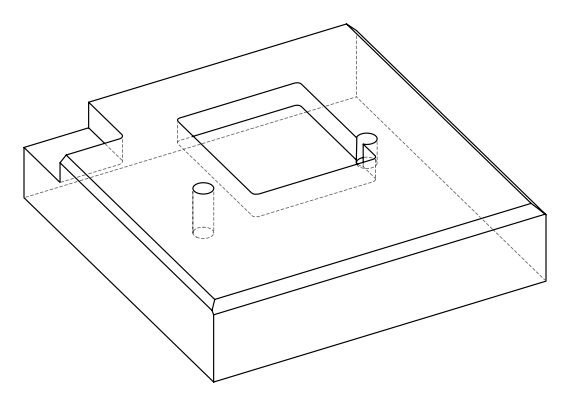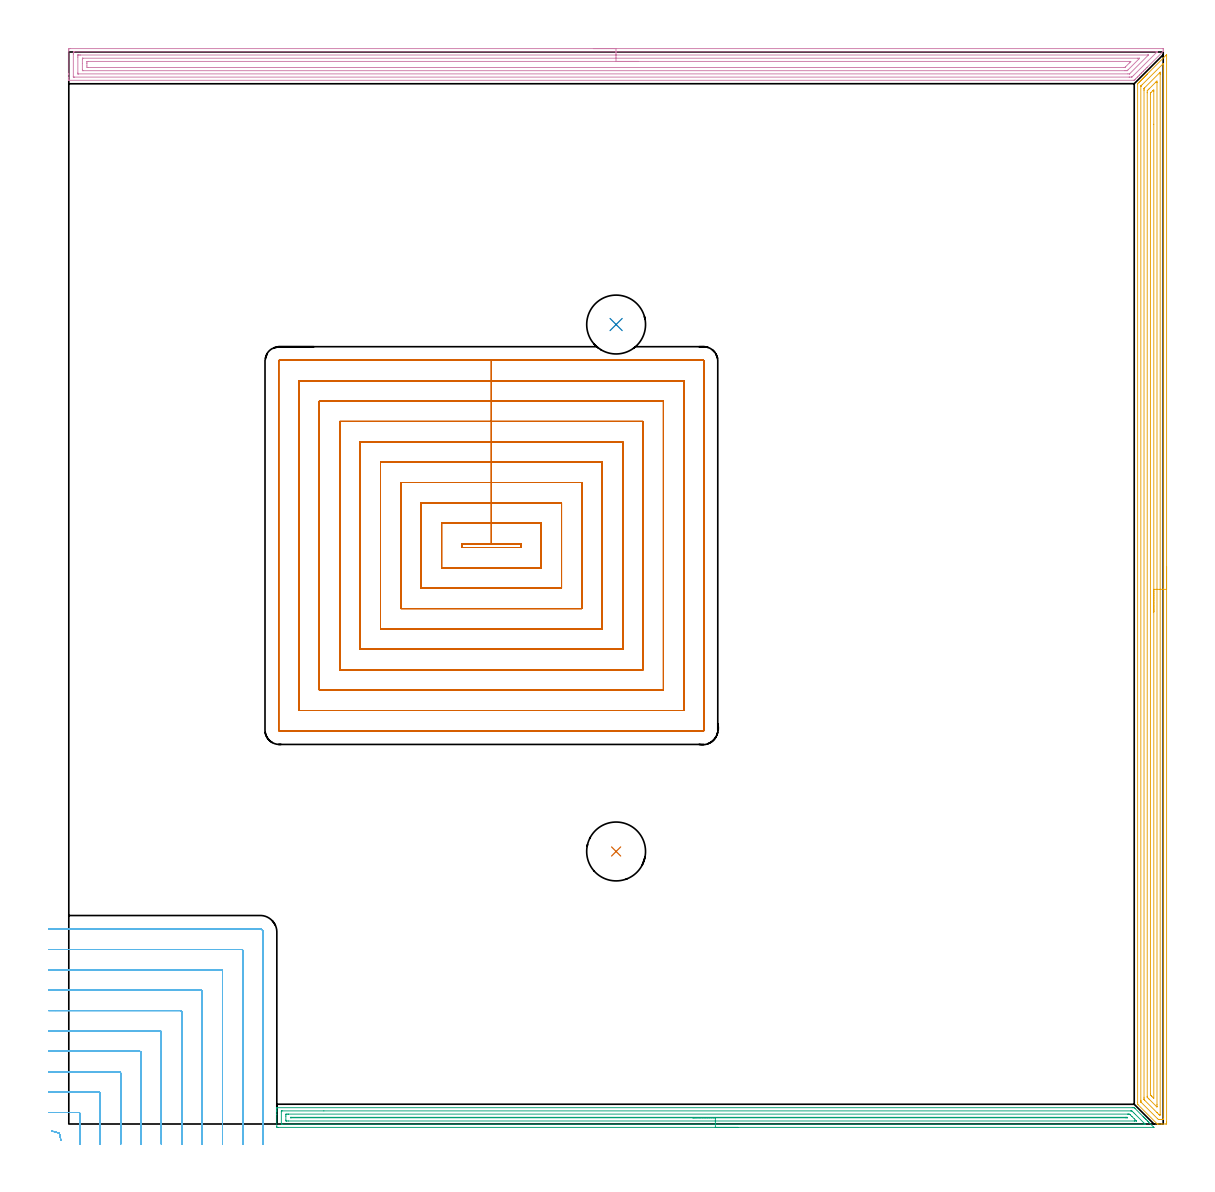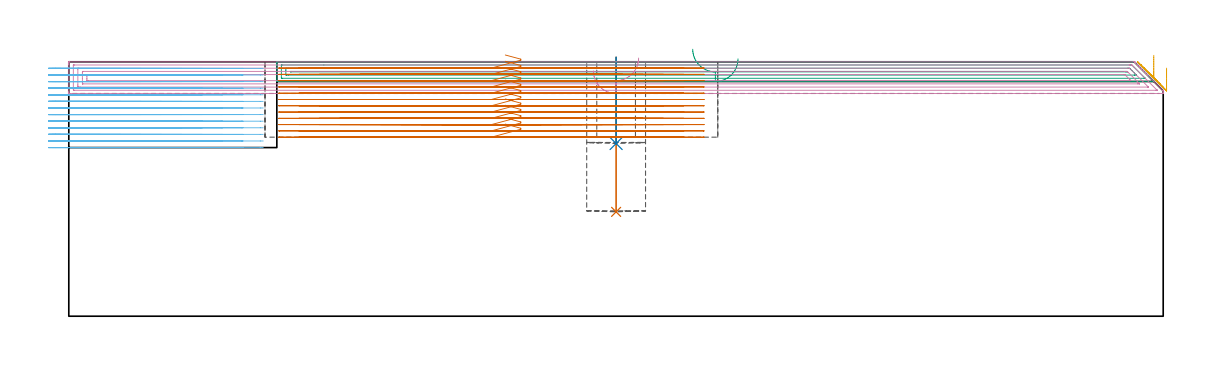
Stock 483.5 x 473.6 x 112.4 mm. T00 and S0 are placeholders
(PLAN: 7 operations, 2 tool changes, 177.3 min)
(1 INDEXABLE_INSERT_DRILL_BLIND_HOLE_FROM_SOLID | STEP1POCKET | NXT0302_023 | 0.27 min | 34998 mm3)
(2 INDEXABLE_INSERT_DRILL_BLIND_HOLE_FROM_SOLID_1 | STEP1POCKET_1 | NXT0302_023 | 0.15 min | 18980 mm3)
(3 AREA_MILL | FG_CHAMFER_SURFACE | UGT0205_001 | 12.42 min | 15006 mm3)
(4 AREA_MILL_1 | FG_CHAMFER_SURFACE_1 | UGT0205_001 | 19.43 min | 47374 mm3)
(5 AREA_MILL_2 | FG_CHAMFER_SURFACE_2 | UGT0205_001 | 18.77 min | 37655 mm3)
(6 MILL_CORNER_NOTCH_RECTANGULAR | CORNER_NOTCH_RECTANGULAR | NXT0201_011 | Follow Part, ap 3, ae 75% | 32.08 min | 320167 mm3)
(7 MILL_RECTANGULAR_POCKET | POCKET_RECTANGULAR_STRAIGHT | NXT0201_011 | Follow Part, ap 3, ae 75% | 94.18 min | 1167905 mm3)
(TOOL NXT0302_023 | Index. Insert Drill 26mm [880-D2600L32-05] | D26 PA176 FL130 Z2)
(TOOL UGT0205_001 | Chamfer Mill 20 x 3 x 45 deg. | D20 FL50 Z2)
(TOOL NXT0201_011 | ENDMILL 12mm [2P460-1200-NA 1630] | D12 FL38 Z6)
(OP 1 INDEXABLE_INSERT_DRILL_BLIND_HOLE_FROM_SOLID)
G17 G21 G94 G90
T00 M6
G54
G17 G0 G90 X241.8 Y120.4 S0 M3
G43 Z122.4 H1
G94 G81 G98 Z46.1 F250. R114.4
G80
M5
M2
(OP 2 INDEXABLE_INSERT_DRILL_BLIND_HOLE_FROM_SOLID_1)
G17 G21 G94 G90
T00 M6
G54
G17 G0 G90 X241.8 Y353.2 S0 M3
G43 Z122.4 H1
G94 G81 G98 Z76.3 F250. R114.4
G80
M5
M2
(OP 3 AREA_MILL)
G17 G21 G94 G90
T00 M6
G54
G17 G0 G90 X295.65 Y-1.5 S1061 M3
G43 Z122.4 H0
Z113.7
G94 G1 X295.612 Z112.828 F250.
X295.498 Z111.964
X295.309 Z111.112
X295.047 Z110.28
X294.713 Z109.474
X294.31 Z108.7
X293.842 Z107.964
X293.31 Z107.272
X292.721 Z106.629
X292.078 Z106.04
X291.386 Z105.508
X290.65 Z105.04
X289.876 Z104.637
X289.07 Z104.303
X288.238 Z104.041
X287.387 Z103.852
X286.522 Z103.738
X285.65 Z103.7
X92.528
X92.125 Y-1.496 Z103.703
X91.91 Y-1.492 Z103.705
X91.9 Y-1.1 Z104.097
Y4.167 Z109.361
Y5.566 Z110.763
Y5.922 Z111.117
Y6.634 Z111.834
Y6.876 Z112.075
X91.903 Y7.04 Z112.233
X91.91 Y7.198 Z112.389
X92.081 Y7.2 Z112.4
X469.831
X470.285 Y7.197 Z112.397
X470.701 Y7.193 Z112.393
X470.725 Y7.172 Z112.372
X471.101 Y6.8 Z111.999
X474.613 Y3.289 Z108.485
X474.748 Y3.153 Z108.351
X474.912 Y2.989 Z108.187
X475.05 Y2.852 Z108.048
X475.195 Y2.706 Z107.904
X475.343 Y2.558 Z107.756
X475.491 Y2.411 Z107.606
X475.643 Y2.259 Z107.457
X475.774 Y2.127 Z107.325
X475.93 Y1.972 Z107.167
X476.431 Y1.469 Z106.669
X476.686 Y1.215 Z106.414
X476.808 Y1.094 Z106.291
X477.141 Y0.759 Z105.959
X479.273 Y-1.372 Z103.826
X479.368 Y-1.471 Z103.727
X479.383 Y-1.494 Z103.704
X479.368 Y-1.499 Z103.699
X285.65 Y-1.5 Z103.7
Y-0.086 Z105.114
X94.316 Y-0.085 Z105.115
X94.176 Y-0.084 Z105.116
X93.955 Y-0.079 Z105.121
X93.909 Y-0.077 Z105.123
X93.905 Y-0.045 Z105.155
X93.903 Y-0.011 Z105.189
X93.9 Y0.186 Z105.386
Y5.453 Z110.653
X93.902 Y5.59 Z110.79
X93.906 Y5.698 Z110.898
X93.91 Y5.769 Z110.969
X93.921 Y5.779 Z110.979
X93.94 Y5.78 Z110.98
X94.316 Y5.785 Z110.985
X112.687 Y5.786 Z110.986
X469.077 Y5.785 Z110.985
X469.453 Y5.781 Z110.981
X469.637 Y5.779 Z110.979
X469.831 Y5.608 Z110.808
X470.404 Y5.044 Z110.244
X470.725 Y4.725 Z109.925
X471.284 Y4.167 Z109.367
X475.195 Y0.255 Z105.455
X475.452 Y-0.006 Z105.194
X475.503 Y-0.062 Z105.138
X475.518 Y-0.079 Z105.121
X475.504 Y-0.081 Z105.119
X475.444 Y-0.083 Z105.117
X475.195 Y-0.085 Z105.115
X475.056 Y-0.086 Z105.114
X285.65
Y1.328 Z106.528
X96.999 Y1.329 Z106.529
X96.311 Y1.331 Z106.531
X96.105 Y1.334 Z106.534
X95.91 Y1.339 Z106.539
X95.905 Y1.533 Z106.733
X95.901 Y1.733 Z106.933
X95.9 Y3.489 Z108.689
X95.905 Y4.167 Z109.367
X95.907 Y4.361 Z109.561
X96.105 Y4.364 Z109.564
X96.791 Y4.37 Z109.57
X96.999 Y4.371 Z109.571
X467.835
X468.043 Y4.369 Z109.569
X468.251 Y4.365 Z109.565
X468.634 Y4.355 Z109.555
X468.831 Y4.167 Z109.367
X468.937 Y4.063 Z109.263
X469.712 Y3.289 Z108.489
X470.725 Y2.276 Z107.476
X471.466 Y1.533 Z106.733
X471.619 Y1.376 Z106.576
X471.652 Y1.332 Z106.532
X471.619 Y1.33 Z106.53
X470.934 Y1.329 Z106.529
X470.725 Y1.328 Z106.528
X285.65
Y2.743 Z107.943
X98.231 Y2.744 Z107.944
X98.121 Y2.745 Z107.945
X97.912 Y2.75 Z107.95
X97.91 Y2.85 Z108.05
X97.913 Y2.95 Z108.15
X98.121 Y2.955 Z108.155
X98.231 Y2.957 Z108.157
X466.93
X467.149 Y2.956 Z108.156
X467.491 Y2.953 Z108.153
X467.591 Y2.949 Z108.149
X467.645 Y2.9 Z108.1
X467.697 Y2.848 Z108.048
X467.786 Y2.754 Z107.954
X467.699 Y2.749 Z107.949
X467.486 Y2.745 Z107.945
X467.149 Y2.743 Z107.943
X466.811
X285.65
X284.778 Z107.981
X283.914 Z108.095
X283.062 Z108.283
X282.23 Z108.546
X281.424 Z108.88
X280.65 Z109.282
X279.914 Z109.751
X279.222 Z110.282
X278.579 Z110.872
X277.99 Z111.515
X277.459 Z112.207
X276.99 Z112.943
X276.587 Z113.716
X276.253 Z114.522
X275.991 Z115.354
X275.802 Z116.206
X275.688 Z117.071
X275.65 Z117.943
G0 Z122.4
M5
M2
(OP 4 AREA_MILL_1)
G17 G21 G94 G90
T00 M6
G54
G17 G0 G90 X231.75 Y475.1 S1061 M3
G43 Z122.4 H0
Z108.4
G94 G1 X231.788 Z107.528 F250.
X231.902 Z106.664
X232.091 Z105.812
X232.353 Z104.98
X232.687 Z104.174
X233.09 Z103.4
X233.558 Z102.664
X234.09 Z101.972
X234.679 Z101.329
X235.322 Z100.74
X236.014 Z100.208
X236.75 Z99.74
X237.524 Z99.337
X238.33 Z99.003
X239.162 Z98.741
X240.014 Z98.552
X240.878 Z98.438
X241.75 Z98.4
X483.48 Y475.099 Z98.399
X483.49 Y475.094 Z98.404
X483.5 Y475.035 Z98.463
Y474.471 Z99.029
X483.49 Y473.894 Z99.604
X483.41 Y473.811 Z99.688
X483.332 Y473.731 Z99.767
X476.512 Y466.912 Z106.588
X476.383 Y466.782 Z106.715
X476.336 Y466.735 Z106.763
X475.674 Y466.074 Z107.426
X475.505 Y465.904 Z107.593
X474.836 Y465.236 Z108.264
X474.627 Y465.025 Z108.471
X473.999 Y464.399 Z109.101
X473.955 Y464.354 Z109.145
X473.748 Y464.147 Z109.35
X473.162 Y463.561 Z109.938
X473.062 Y463.461 Z110.038
X472.87 Y463.268 Z110.228
X472.324 Y462.724 Z110.776
X471.991 Y462.389 Z111.107
X471.275 Y461.674 Z111.823
X471.113 Y461.511 Z111.984
X470.97 Y461.368 Z112.129
X470.829 Y461.228 Z112.27
X470.704 Y461.105 Z112.391
X470.382 Y461.1 Z112.4
X0.168
X0.01 Y461.102 Z112.388
X0.002 Y461.253 Z112.24
X0. Y461.409 Z112.09
Y461.729 Z111.771
Y462.389 Z111.105
Y463.598 Z109.899
Y464.147 Z109.348
Y474.415 Z99.082
X0.003 Y474.689 Z98.808
X0.01 Y475.092 Z98.405
X0.201 Y475.096 Z98.402
X0.614 Y475.1 Z98.4
X241.75
Y473.686 Z99.814
X480.333
X480.779 Y473.683 Z99.817
X480.817 Y473.681 Z99.819
X480.819 Y473.679 Z99.821
X480.816 Y473.673 Z99.827
X480.78 Y473.632 Z99.868
X480.723 Y473.574 Z99.926
X480.654 Y473.504 Z99.996
X470.4 Y463.25 Z110.25
X469.956 Y462.809 Z110.691
X469.798 Y462.654 Z110.846
X469.672 Y462.534 Z110.966
X469.489 Y462.521 Z110.979
X469.358 Y462.518 Z110.982
X468.596 Y462.515 Z110.985
X468.469 Y462.514 Z110.986
X2.401 Y462.515 Z110.985
X2.273
X2.043 Y462.52 Z110.98
X2.019 Y462.521 Z110.979
X2.01 Y462.531 Z110.969
X2.005 Y462.562 Z110.938
X2.002 Y462.592 Z110.908
X2. Y462.783 Z110.717
Y472.447 Z101.053
X2.003 Y472.932 Z100.568
X2.008 Y473.318 Z100.182
X2.027 Y473.679 Z99.821
X2.401 Y473.684 Z99.816
X2.528 Y473.685 Z99.815
X241.75 Y473.686 Z99.814
Y472.272 Z101.228
X476.634 Y472.271 Z101.229
X476.856 Y472.269 Z101.231
X476.918 Y472.268 Z101.233
X476.943 Y472.266 Z101.234
X476.919 Y472.23 Z101.27
X476.811 Y472.114 Z101.386
X476.754 Y472.053 Z101.447
X468.722 Y464.022 Z109.478
X468.678 Y463.981 Z109.519
X468.641 Y463.95 Z109.55
X468.619 Y463.935 Z109.565
X468.596 Y463.934 Z109.566
X467.924 Y463.929 Z109.571
X4.187
X4.113 Y463.93 Z109.57
X4.055 Y463.932 Z109.568
X4.022 Y463.935 Z109.565
X4.01 Y463.964 Z109.536
X4.005 Y464.147 Z109.353
X4.001 Y464.329 Z109.171
X4. Y471.359 Z102.141
X4.002 Y472.053 Z101.447
X4.004 Y472.233 Z101.267
X4.009 Y472.259 Z101.241
X4.024 Y472.265 Z101.235
X4.076 Y472.267 Z101.233
X4.187 Y472.27 Z101.23
X4.858 Y472.271 Z101.229
X5.08 Y472.272 Z101.228
X241.75
Y470.857 Z102.643
X472.168
X472.493 Y470.856 Z102.644
X472.999 Y470.852 Z102.648
X473.062 Y470.85 Z102.65
X473.065 Y470.826 Z102.674
X473.062 Y470.814 Z102.686
X472.802 Y470.552 Z102.948
X472.548 Y470.296 Z103.204
X467.93 Y465.68 Z107.82
X467.703 Y465.455 Z108.045
X467.609 Y465.37 Z108.13
X467.578 Y465.349 Z108.151
X467.541 Y465.348 Z108.152
X467.378 Y465.345 Z108.155
X466.81 Y465.343 Z108.157
X466.487
X6.543
X6.135 Y465.345 Z108.155
X6.054 Y465.347 Z108.153
X6.022 Y465.349 Z108.151
X6.01 Y465.379 Z108.121
X6.007 Y465.478 Z108.022
X6. Y465.877 Z107.623
Y468.513 Z104.987
Y470.296 Z103.204
X6.004 Y470.722 Z102.778
X6.008 Y470.828 Z102.672
X6.01 Y470.849 Z102.651
X6.038 Y470.851 Z102.649
X6.106 Y470.854 Z102.646
X6.297 Y470.857 Z102.643
X241.75
Y469.443 Z104.057
X468.571
X468.596 Y469.442 Z104.058
X469.208 Y469.418 Z104.082
X468.908 Y469.111 Z104.389
X468.596 Y468.794 Z104.706
X466.81 Y467.009 Z106.491
X466.693 Y466.897 Z106.603
X466.572 Y466.782 Z106.718
X465.942 Y466.758 Z106.742
X465.917 Y466.757 Z106.743
X8.678
X8.652 Y466.758 Z106.742
X8.01 Y466.782 Z106.718
X8.001 Y467.423 Z106.077
Y468.539 Z104.961
X8.003 Y469.178 Z104.322
X8.01 Y469.418 Z104.082
X8.628 Y469.442 Z104.058
X8.652 Y469.443 Z104.057
X241.75
X242.622 Z104.095
X243.486 Z104.209
X244.338 Z104.398
X245.17 Z104.66
X245.976 Z104.994
X246.75 Z105.397
X247.486 Z105.865
X248.178 Z106.396
X248.821 Z106.986
X249.41 Z107.629
X249.942 Z108.321
X250.41 Z109.057
X250.813 Z109.831
X251.147 Z110.637
X251.409 Z111.469
X251.598 Z112.32
X251.712 Z113.185
X251.75 Z114.057
G0 Z122.4
M5
M2
(OP 5 AREA_MILL_2)
G17 G21 G94 G90
T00 M6
G54
G17 G0 G90 X485. Y246.2 S1061 M3
G43 Z122.4 H0
Z109.6
G94 G1 Y246.162 Z108.728 F250.
Y246.048 Z107.864
Y245.859 Z107.012
Y245.597 Z106.18
Y245.263 Z105.374
Y244.86 Z104.6
Y244.391 Z103.864
Y243.86 Z103.172
Y243.271 Z102.529
Y242.628 Z101.94
Y241.936 Z101.408
Y241.2 Z100.94
Y240.426 Z100.537
Y239.62 Z100.203
Y238.788 Z99.941
Y237.936 Z99.752
Y237.072 Z99.638
Y236.2 Z99.6
Y0.919
X484.999 Y0.627 Z99.601
X484.992 Y0.033 Z99.604
X484.991 Y0.007 Z99.605
X484.399 Y0. Z100.196
X482.974 Z101.622
X482.615 Z101.981
X481.55 Z103.05
X480.971 Z103.628
X480.901 Z103.697
X480.895 Y0.004 Z103.704
X472.355 Y8.545 Z112.243
X472.229 Y8.673 Z112.371
X472.207 Y8.699 Z112.393
X472.2 Y9.567 Z112.4
Y459.256
X472.205 Y459.603 Z112.391
X472.337 Y459.739 Z112.259
X472.801 Y460.202 Z111.796
X472.852 Y460.252 Z111.747
X473.048 Y460.448 Z111.551
X473.098 Y460.5 Z111.498
X473.149 Y460.549 Z111.45
X473.346 Y460.746 Z111.253
X473.396 Y460.797 Z111.201
X473.445 Y460.846 Z111.154
X473.644 Y461.044 Z110.955
X473.693 Y461.094 Z110.904
X473.742 Y461.143 Z110.857
X473.942 Y461.342 Z110.657
X473.991 Y461.392 Z110.606
X474.039 Y461.439 Z110.56
X474.24 Y461.64 Z110.359
X474.288 Y461.689 Z110.309
X474.336 Y461.736 Z110.263
X474.538 Y461.938 Z110.061
X474.585 Y461.987 Z110.012
X474.632 Y462.033 Z109.966
X474.836 Y462.236 Z109.763
X474.883 Y462.284 Z109.714
X474.929 Y462.33 Z109.67
X475.134 Y462.534 Z109.465
X475.18 Y462.581 Z109.417
X475.226 Y462.626 Z109.373
X475.432 Y462.832 Z109.167
X475.478 Y462.879 Z109.12
X475.523 Y462.923 Z109.076
X475.73 Y463.13 Z108.869
X475.775 Y463.176 Z108.822
X475.82 Y463.22 Z108.779
X476.028 Y463.428 Z108.571
X476.072 Y463.473 Z108.525
X476.116 Y463.517 Z108.483
X476.326 Y463.726 Z108.273
X476.37 Y463.771 Z108.228
X476.413 Y463.813 Z108.186
X484.67 Y472.071 Z99.929
X484.845 Y472.246 Z99.752
X484.972 Y472.369 Z99.626
X484.994 Y472.383 Z99.603
X484.999 Y472.369 Z99.599
X485. Y236.2 Z99.6
X483.586 Z101.014
Y2.336
X483.585 Y2.257 Z101.015
X483.581 Y2.099 Z101.019
X483.578 Y2.009 Z101.022
X483.558 Y2.007 Z101.042
X483.507 Y2.004 Z101.093
X483.029 Y2. Z101.571
X482.615 Y2.001 Z101.985
X482.134 Y2.002 Z102.466
X481.722 Y2.01 Z102.878
X481.331 Y2.031 Z103.269
X480.936 Y2.415 Z103.664
X473.783 Y9.567 Z110.817
X473.693 Y9.659 Z110.907
X473.646 Y9.711 Z110.954
X473.625 Y9.736 Z110.975
X473.621 Y9.907 Z110.979
X473.616 Y10.224 Z110.984
X473.614 Y10.382 Z110.986
Y10.461
X473.615 Y458.362 Z110.985
X473.616 Y458.44 Z110.984
X473.62 Y458.52 Z110.98
X473.624 Y458.562 Z110.976
X473.64 Y458.582 Z110.96
X473.693 Y458.64 Z110.907
X474. Y458.949 Z110.6
X474.306 Y459.256 Z110.294
X483.377 Y468.327 Z101.223
X483.507 Y468.454 Z101.093
X483.552 Y468.496 Z101.048
X483.578 Y468.517 Z101.022
X483.581 Y468.434 Z101.019
X483.585 Y468.276 Z101.015
Y468.197
X483.586 Y468.117 Z101.014
Y236.2
X482.172 Z102.428
X482.171 Y4.203 Z102.429
X482.17 Y4.091 Z102.43
X482.167 Y4.036 Z102.433
X482.166 Y4.016 Z102.435
X482.128 Y4.01 Z102.472
X481.921 Y4.005 Z102.679
X481.826 Y4.01 Z102.774
X481.722 Y4.088 Z102.878
X481.6 Y4.203 Z103.
X480.83 Y4.969 Z103.77
X480.702 Y5.097 Z103.898
X475.338 Y10.461 Z109.262
X475.198 Y10.604 Z109.402
X475.106 Y10.7 Z109.494
X475.035 Y10.776 Z109.565
X475.034 Y10.8 Z109.566
X475.031 Y10.909 Z109.569
X475.029 Y11.355 Z109.571
X475.028 Y11.805 Z109.572
X475.029 Y456.574 Z109.571
X475.03 Y457.023 Z109.57
X475.034 Y457.468 Z109.566
X475.036 Y457.52 Z109.565
X475.074 Y457.564 Z109.526
X475.139 Y457.636 Z109.461
X475.224 Y457.723 Z109.376
X482.12 Y464.62 Z102.48
X482.138 Y464.637 Z102.462
X482.148 Y464.644 Z102.452
X482.16 Y464.651 Z102.44
X482.165 Y464.64 Z102.435
X482.167 Y464.62 Z102.433
X482.17 Y464.368 Z102.43
X482.171 Y464.171 Z102.429
X482.172 Y463.726 Z102.428
Y236.2
X480.757 Z103.843
Y8.673
X480.756 Y7.854 Z103.844
X480.754 Y7.779 Z103.846
X480.743 Y7.518 Z103.857
X480.662 Y7.594 Z103.938
X480.471 Y7.779 Z104.129
X477.262 Y10.987 Z107.338
X476.896 Y11.355 Z107.704
X476.527 Y11.734 Z108.073
X476.449 Y11.822 Z108.151
X476.447 Y11.869 Z108.153
X476.445 Y11.971 Z108.155
X476.443 Y12.176 Z108.157
Y12.249
Y455.607
X476.444 Y455.68 Z108.156
X476.452 Y456.491 Z108.148
X476.528 Y456.574 Z108.072
X476.894 Y456.943 Z107.706
X477.262 Y457.313 Z107.338
X480.099 Y460.15 Z104.501
X480.312 Y460.362 Z104.288
X480.467 Y460.514 Z104.133
X480.745 Y460.784 Z103.855
X480.756 Y460.225 Z103.844
X480.757 Y460.15 Z103.843
Y236.2
X479.343 Z105.257
Y11.355
X479.046 Y11.652 Z105.554
X478.45 Y12.249 Z106.15
X478.154 Y12.55 Z106.446
X477.864 Y12.851 Z106.736
X477.86 Y13.143 Z106.74
X477.858 Y13.44 Z106.742
X477.857 Y28.081 Z106.743
Y454.786
X477.858 Y455.083 Z106.742
X477.862 Y455.382 Z106.738
X477.864 Y455.452 Z106.736
X477.918 Y455.511 Z106.682
X478.079 Y455.68 Z106.521
X478.973 Y456.574 Z105.627
X479.011 Y456.61 Z105.589
X479.046 Y456.64 Z105.554
X479.336 Y456.855 Z105.264
X479.34 Y456.574 Z105.26
X479.342 Y456.278 Z105.258
X479.343 Y441.684 Z105.257
Y236.2
Y235.328 Z105.295
Y234.463 Z105.409
Y233.612 Z105.598
Y232.78 Z105.86
Y231.974 Z106.194
Y231.2 Z106.597
Y230.464 Z107.065
Y229.772 Z107.596
Y229.129 Z108.186
Y228.54 Z108.829
Y228.008 Z109.521
Y227.54 Z110.257
Y227.137 Z111.031
Y226.803 Z111.837
Y226.541 Z112.669
Y226.352 Z113.52
Y226.238 Z114.385
Y226.2 Z115.257
G0 Z122.4
M5
M2
(OP 6 MILL_CORNER_NOTCH_RECTANGULAR)
G17 G21 G94 G90
T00 M6
G54
G17 G0 G90 X-3.448 Y-7.291 S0 M3
G43 Z122.4 H1
Z109.485
G94 G1 X-4.115 Y-4.367 F250.
G3 X-4.541 Y-3.921 R0.6
G1 X-7.434 Y-3.128
G0 Z122.4
X4.904 Y-9.
Z109.485
G1 X4.9 Y-6.
Y-5.886 F500.
Y4.506
G3 X4.306 Y5.1 R0.6
G1 X-6.
X-9. F250.
G0 Z122.4
X13.905 Y-9.
Z109.485
G1 X13.9 Y-6.
Y-5.886 F500.
Y13.506
G3 X13.306 Y14.1 R0.6
G1 X-6.
X-9. F250.
G0 Z122.4
X22.906 Y-9.
Z109.485
G1 X22.9 Y-6.
Y-5.886 F500.
Y22.505
G3 X22.305 Y23.1 R0.6
G1 X-6.
X-9. F250.
G0 Z122.4
X31.906 Y-9.
Z109.485
G1 X31.9 Y-6.
Y-5.886 F500.
Y31.505
G3 X31.305 Y32.1 R0.6
G1 X-6.
X-9. F250.
G0 Z122.4
X40.908 Y-9.
Z109.485
G1 X40.9 Y-6.
Y-5.886 F500.
Y40.505
G3 X40.305 Y41.1 R0.6
G1 X-6.
X-9. F250.
G0 Z122.4
X49.91 Y-9.
Z109.485
G1 X49.9 Y-6.
Y-5.886 F500.
Y49.505
G3 X49.305 Y50.1 R0.6
G1 X-6.
X-9. F250.
G0 Z122.4
X58.913 Y-9.
Z109.485
G1 X58.9 Y-6.
Y-5.886 F500.
Y58.504
G3 X58.304 Y59.1 R0.6
G1 X-6.
X-9. F250.
G0 Z122.4
X67.919 Y-9.
Z109.485
G1 X67.9 Y-6.
Y-5.886 F500.
Y67.504
G3 X67.304 Y68.1 R0.6
G1 X-6.
X-9. F250.
G0 Z122.4
X76.939 Y-9.
Z109.485
G1 X76.901 Y-6.
X76.9 Y-5.886 F500.
Y76.504
G3 X76.304 Y77.1 R0.6
G1 X-6.
X-9. F250.
G0 Z122.4
X85.9 Y-8.886
Z109.485
G1 Y-5.886
Y84.8 F500.
G3 X84.6 Y86.1 R1.3
G1 X-6.
X-9. F250.
G0 Z122.4
X-3.448 Y-7.291
Z106.569
G1 X-4.115 Y-4.367
G3 X-4.541 Y-3.921 R0.6
G1 X-7.434 Y-3.128
G0 Z122.4
X4.9 Y-9.
Z106.569
G1 Y-6.
Y4.506 F500.
G3 X4.306 Y5.1 R0.6
G1 X-6.
X-9. F250.
G0 Z122.4
X13.9 Y-9.
Z106.569
G1 Y-6.
Y13.506 F500.
G3 X13.306 Y14.1 R0.6
G1 X-6.
X-9. F250.
G0 Z122.4
X22.9 Y-9.
Z106.569
G1 Y-6.
Y22.505 F500.
G3 X22.305 Y23.1 R0.6
G1 X-6.
X-9. F250.
G0 Z122.4
X31.9 Y-9.
Z106.569
G1 Y-6.
Y31.505 F500.
G3 X31.305 Y32.1 R0.6
G1 X-6.
X-9. F250.
G0 Z122.4
X40.9 Y-9.
Z106.569
G1 Y-6.
Y40.505 F500.
G3 X40.305 Y41.1 R0.6
G1 X-6.
X-9. F250.
G0 Z122.4
X49.9 Y-9.
Z106.569
G1 Y-6.
Y49.505 F500.
G3 X49.305 Y50.1 R0.6
G1 X-6.
X-9. F250.
G0 Z122.4
X58.9 Y-9.
Z106.569
G1 Y-6.
Y58.504 F500.
G3 X58.304 Y59.1 R0.6
G1 X-6.
X-9. F250.
G0 Z122.4
X67.9 Y-9.
Z106.569
G1 Y-6.
Y67.504 F500.
G3 X67.304 Y68.1 R0.6
G1 X-6.
X-9. F250.
G0 Z122.4
X76.9 Y-9.
Z106.569
G1 Y-6.
Y76.504 F500.
G3 X76.304 Y77.1 R0.6
G1 X-6.
X-9. F250.
G0 Z122.4
X85.9 Y-9.
Z106.569
G1 Y-6.
Y84.8 F500.
G3 X84.6 Y86.1 R1.3
G1 X-6.
X-9. F250.
G0 Z122.4
X-3.448 Y-7.291
Z103.654
G1 X-4.115 Y-4.367
G3 X-4.541 Y-3.921 R0.6
G1 X-7.434 Y-3.128
G0 Z122.4
X4.9 Y-9.
Z103.654
G1 Y-6.
Y4.506 F500.
G3 X4.306 Y5.1 R0.6
G1 X-6.
X-9. F250.
G0 Z122.4
X13.9 Y-9.
Z103.654
G1 Y-6.
Y13.506 F500.
G3 X13.306 Y14.1 R0.6
G1 X-6.
X-9. F250.
G0 Z122.4
X22.9 Y-9.
Z103.654
G1 Y-6.
Y22.505 F500.
G3 X22.305 Y23.1 R0.6
G1 X-6.
X-9. F250.
G0 Z122.4
X31.9 Y-9.
Z103.654
G1 Y-6.
Y31.505 F500.
G3 X31.305 Y32.1 R0.6
G1 X-6.
X-9. F250.
G0 Z122.4
X40.9 Y-9.
Z103.654
G1 Y-6.
Y40.505 F500.
G3 X40.305 Y41.1 R0.6
G1 X-6.
X-9. F250.
G0 Z122.4
X49.9 Y-9.
Z103.654
G1 Y-6.
Y49.505 F500.
G3 X49.305 Y50.1 R0.6
G1 X-6.
X-9. F250.
G0 Z122.4
X58.9 Y-9.
Z103.654
G1 Y-6.
Y58.504 F500.
G3 X58.304 Y59.1 R0.6
G1 X-6.
X-9. F250.
G0 Z122.4
X67.9 Y-9.
Z103.654
G1 Y-6.
Y67.504 F500.
G3 X67.304 Y68.1 R0.6
G1 X-6.
X-9. F250.
G0 Z122.4
X76.9 Y-9.
Z103.654
G1 Y-6.
Y76.504 F500.
G3 X76.304 Y77.1 R0.6
G1 X-6.
X-9. F250.
G0 Z122.4
X85.9 Y-9.
Z103.654
G1 Y-6.
Y84.8 F500.
G3 X84.6 Y86.1 R1.3
G1 X-6.
X-9. F250.
G0 Z122.4
X-3.448 Y-7.291
Z100.738
G1 X-4.115 Y-4.367
G3 X-4.541 Y-3.921 R0.6
G1 X-7.434 Y-3.128
G0 Z122.4
X4.9 Y-9.
Z100.738
G1 Y-6.
Y4.506 F500.
G3 X4.306 Y5.1 R0.6
G1 X-6.
X-9. F250.
G0 Z122.4
X13.9 Y-9.
Z100.738
G1 Y-6.
Y13.506 F500.
G3 X13.306 Y14.1 R0.6
G1 X-6.
X-9. F250.
G0 Z122.4
X22.9 Y-9.
Z100.738
G1 Y-6.
Y22.505 F500.
G3 X22.305 Y23.1 R0.6
G1 X-6.
X-9. F250.
G0 Z122.4
X31.9 Y-9.
Z100.738
G1 Y-6.
Y31.505 F500.
G3 X31.305 Y32.1 R0.6
G1 X-6.
X-9. F250.
G0 Z122.4
X40.9 Y-9.
Z100.738
G1 Y-6.
Y40.505 F500.
G3 X40.305 Y41.1 R0.6
G1 X-6.
X-9. F250.
G0 Z122.4
X49.9 Y-9.
Z100.738
G1 Y-6.
Y49.505 F500.
G3 X49.305 Y50.1 R0.6
G1 X-6.
X-9. F250.
G0 Z122.4
X58.9 Y-9.
Z100.738
G1 Y-6.
Y58.504 F500.
G3 X58.304 Y59.1 R0.6
G1 X-6.
X-9. F250.
G0 Z122.4
X67.9 Y-9.
Z100.738
G1 Y-6.
Y67.504 F500.
G3 X67.304 Y68.1 R0.6
G1 X-6.
X-9. F250.
G0 Z122.4
X76.9 Y-9.
Z100.738
G1 Y-6.
Y76.504 F500.
G3 X76.304 Y77.1 R0.6
G1 X-6.
X-9. F250.
G0 Z122.4
X85.9 Y-9.
Z100.738
G1 Y-6.
Y84.8 F500.
G3 X84.6 Y86.1 R1.3
G1 X-6.
X-9. F250.
G0 Z122.4
X-3.448 Y-7.291
Z97.823
G1 X-4.115 Y-4.367
G3 X-4.541 Y-3.921 R0.6
G1 X-7.434 Y-3.128
G0 Z122.4
X4.9 Y-9.
Z97.823
G1 Y-6.
Y4.506 F500.
G3 X4.306 Y5.1 R0.6
G1 X-6.
X-9. F250.
G0 Z122.4
X13.9 Y-9.
Z97.823
G1 Y-6.
Y13.506 F500.
G3 X13.306 Y14.1 R0.6
G1 X-6.
X-9. F250.
G0 Z122.4
X22.9 Y-9.
Z97.823
G1 Y-6.
Y22.505 F500.
G3 X22.305 Y23.1 R0.6
G1 X-6.
X-9. F250.
G0 Z122.4
X31.9 Y-9.
Z97.823
G1 Y-6.
Y31.505 F500.
G3 X31.305 Y32.1 R0.6
G1 X-6.
X-9. F250.
G0 Z122.4
X40.9 Y-9.
Z97.823
G1 Y-6.
Y40.505 F500.
G3 X40.305 Y41.1 R0.6
G1 X-6.
X-9. F250.
G0 Z122.4
X49.9 Y-9.
Z97.823
G1 Y-6.
Y49.505 F500.
G3 X49.305 Y50.1 R0.6
G1 X-6.
X-9. F250.
G0 Z122.4
X58.9 Y-9.
Z97.823
G1 Y-6.
Y58.504 F500.
G3 X58.304 Y59.1 R0.6
G1 X-6.
X-9. F250.
G0 Z122.4
X67.9 Y-9.
Z97.823
G1 Y-6.
Y67.504 F500.
G3 X67.304 Y68.1 R0.6
G1 X-6.
X-9. F250.
G0 Z122.4
X76.9 Y-9.
Z97.823
G1 Y-6.
Y76.504 F500.
G3 X76.304 Y77.1 R0.6
G1 X-6.
X-9. F250.
G0 Z122.4
X85.9 Y-9.
Z97.823
G1 Y-6.
Y84.8 F500.
G3 X84.6 Y86.1 R1.3
G1 X-6.
X-9. F250.
G0 Z122.4
X-3.448 Y-7.291
Z94.908
G1 X-4.115 Y-4.367
G3 X-4.541 Y-3.921 R0.6
G1 X-7.434 Y-3.128
G0 Z122.4
X4.9 Y-9.
Z94.908
G1 Y-6.
Y4.506 F500.
G3 X4.306 Y5.1 R0.6
G1 X-6.
X-9. F250.
G0 Z122.4
X13.9 Y-9.
Z94.908
G1 Y-6.
Y13.506 F500.
G3 X13.306 Y14.1 R0.6
G1 X-6.
X-9. F250.
G0 Z122.4
X22.9 Y-9.
Z94.908
G1 Y-6.
Y22.505 F500.
G3 X22.305 Y23.1 R0.6
G1 X-6.
X-9. F250.
G0 Z122.4
X31.9 Y-9.
Z94.908
G1 Y-6.
Y31.505 F500.
G3 X31.305 Y32.1 R0.6
G1 X-6.
X-9. F250.
G0 Z122.4
X40.9 Y-9.
Z94.908
G1 Y-6.
Y40.505 F500.
G3 X40.305 Y41.1 R0.6
G1 X-6.
X-9. F250.
G0 Z122.4
X49.9 Y-9.
Z94.908
G1 Y-6.
Y49.505 F500.
G3 X49.305 Y50.1 R0.6
G1 X-6.
X-9. F250.
G0 Z122.4
X58.9 Y-9.
Z94.908
G1 Y-6.
Y58.504 F500.
G3 X58.304 Y59.1 R0.6
G1 X-6.
X-9. F250.
G0 Z122.4
X67.9 Y-9.
Z94.908
G1 Y-6.
Y67.504 F500.
G3 X67.304 Y68.1 R0.6
G1 X-6.
X-9. F250.
G0 Z122.4
X76.9 Y-9.
Z94.908
G1 Y-6.
Y76.504 F500.
G3 X76.304 Y77.1 R0.6
G1 X-6.
X-9. F250.
G0 Z122.4
X85.9 Y-9.
Z94.908
G1 Y-6.
Y84.8 F500.
G3 X84.6 Y86.1 R1.3
G1 X-6.
X-9. F250.
G0 Z122.4
X-3.448 Y-7.291
Z91.992
G1 X-4.115 Y-4.367
G3 X-4.541 Y-3.921 R0.6
G1 X-7.434 Y-3.128
G0 Z122.4
X4.9 Y-9.
Z91.992
G1 Y-6.
Y4.506 F500.
G3 X4.306 Y5.1 R0.6
G1 X-6.
X-9. F250.
G0 Z122.4
X13.9 Y-9.
Z91.992
G1 Y-6.
Y13.506 F500.
G3 X13.306 Y14.1 R0.6
G1 X-6.
X-9. F250.
G0 Z122.4
X22.9 Y-9.
Z91.992
G1 Y-6.
Y22.505 F500.
G3 X22.305 Y23.1 R0.6
G1 X-6.
X-9. F250.
G0 Z122.4
X31.9 Y-9.
Z91.992
G1 Y-6.
Y31.505 F500.
G3 X31.305 Y32.1 R0.6
G1 X-6.
X-9. F250.
G0 Z122.4
X40.9 Y-9.
Z91.992
G1 Y-6.
Y40.505 F500.
G3 X40.305 Y41.1 R0.6
G1 X-6.
X-9. F250.
G0 Z122.4
X49.9 Y-9.
Z91.992
G1 Y-6.
Y49.505 F500.
G3 X49.305 Y50.1 R0.6
G1 X-6.
X-9. F250.
G0 Z122.4
X58.9 Y-9.
Z91.992
G1 Y-6.
Y58.504 F500.
G3 X58.304 Y59.1 R0.6
G1 X-6.
X-9. F250.
G0 Z122.4
X67.9 Y-9.
Z91.992
G1 Y-6.
Y67.504 F500.
G3 X67.304 Y68.1 R0.6
G1 X-6.
X-9. F250.
G0 Z122.4
X76.9 Y-9.
Z91.992
G1 Y-6.
Y76.504 F500.
G3 X76.304 Y77.1 R0.6
G1 X-6.
X-9. F250.
G0 Z122.4
X85.9 Y-9.
Z91.992
G1 Y-6.
Y84.8 F500.
G3 X84.6 Y86.1 R1.3
G1 X-6.
X-9. F250.
G0 Z122.4
X-3.448 Y-7.291
Z89.077
G1 X-4.115 Y-4.367
G3 X-4.541 Y-3.921 R0.6
G1 X-7.434 Y-3.128
G0 Z122.4
X4.9 Y-9.
Z89.077
G1 Y-6.
Y4.506 F500.
G3 X4.306 Y5.1 R0.6
G1 X-6.
X-9. F250.
G0 Z122.4
X13.9 Y-9.
Z89.077
G1 Y-6.
Y13.506 F500.
G3 X13.306 Y14.1 R0.6
G1 X-6.
X-9. F250.
G0 Z122.4
X22.9 Y-9.
Z89.077
G1 Y-6.
Y22.505 F500.
G3 X22.305 Y23.1 R0.6
G1 X-6.
X-9. F250.
G0 Z122.4
X31.9 Y-9.
Z89.077
G1 Y-6.
Y31.505 F500.
G3 X31.305 Y32.1 R0.6
G1 X-6.
X-9. F250.
G0 Z122.4
X40.9 Y-9.
Z89.077
G1 Y-6.
Y40.505 F500.
G3 X40.305 Y41.1 R0.6
G1 X-6.
X-9. F250.
G0 Z122.4
X49.9 Y-9.
Z89.077
G1 Y-6.
Y49.505 F500.
G3 X49.305 Y50.1 R0.6
G1 X-6.
X-9. F250.
G0 Z122.4
X58.9 Y-9.
Z89.077
G1 Y-6.
Y58.504 F500.
G3 X58.304 Y59.1 R0.6
G1 X-6.
X-9. F250.
G0 Z122.4
X67.9 Y-9.
Z89.077
G1 Y-6.
Y67.504 F500.
G3 X67.304 Y68.1 R0.6
G1 X-6.
X-9. F250.
G0 Z122.4
X76.9 Y-9.
Z89.077
G1 Y-6.
Y76.504 F500.
G3 X76.304 Y77.1 R0.6
G1 X-6.
X-9. F250.
G0 Z122.4
X85.9 Y-9.
Z89.077
G1 Y-6.
Y84.8 F500.
G3 X84.6 Y86.1 R1.3
G1 X-6.
X-9. F250.
G0 Z122.4
X-3.448 Y-7.291
Z86.162
G1 X-4.115 Y-4.367
G3 X-4.541 Y-3.921 R0.6
G1 X-7.434 Y-3.128
G0 Z122.4
X4.9 Y-9.
Z86.162
G1 Y-6.
Y4.506 F500.
G3 X4.306 Y5.1 R0.6
G1 X-6.
X-9. F250.
G0 Z122.4
X13.9 Y-9.
Z86.162
G1 Y-6.
Y13.506 F500.
G3 X13.306 Y14.1 R0.6
G1 X-6.
X-9. F250.
G0 Z122.4
X22.9 Y-9.
Z86.162
G1 Y-6.
Y22.505 F500.
G3 X22.305 Y23.1 R0.6
G1 X-6.
X-9. F250.
G0 Z122.4
X31.9 Y-9.
Z86.162
G1 Y-6.
Y31.505 F500.
G3 X31.305 Y32.1 R0.6
G1 X-6.
X-9. F250.
G0 Z122.4
X40.9 Y-9.
Z86.162
G1 Y-6.
Y40.505 F500.
G3 X40.305 Y41.1 R0.6
G1 X-6.
X-9. F250.
G0 Z122.4
X49.9 Y-9.
Z86.162
G1 Y-6.
Y49.505 F500.
G3 X49.305 Y50.1 R0.6
G1 X-6.
X-9. F250.
G0 Z122.4
X58.9 Y-9.
Z86.162
G1 Y-6.
Y58.504 F500.
G3 X58.304 Y59.1 R0.6
G1 X-6.
X-9. F250.
G0 Z122.4
X67.9 Y-9.
Z86.162
G1 Y-6.
Y67.504 F500.
G3 X67.304 Y68.1 R0.6
G1 X-6.
X-9. F250.
G0 Z122.4
X76.9 Y-9.
Z86.162
G1 Y-6.
Y76.504 F500.
G3 X76.304 Y77.1 R0.6
G1 X-6.
X-9. F250.
G0 Z122.4
X85.9 Y-9.
Z86.162
G1 Y-6.
Y84.8 F500.
G3 X84.6 Y86.1 R1.3
G1 X-6.
X-9. F250.
G0 Z122.4
X-3.448 Y-7.291
Z83.246
G1 X-4.115 Y-4.367
G3 X-4.541 Y-3.921 R0.6
G1 X-7.434 Y-3.128
G0 Z122.4
X4.9 Y-9.
Z83.246
G1 Y-6.
Y4.506 F500.
G3 X4.306 Y5.1 R0.6
G1 X-6.
X-9. F250.
G0 Z122.4
X13.9 Y-9.
Z83.246
G1 Y-6.
Y13.506 F500.
G3 X13.306 Y14.1 R0.6
G1 X-6.
X-9. F250.
G0 Z122.4
X22.9 Y-9.
Z83.246
G1 Y-6.
Y22.505 F500.
G3 X22.305 Y23.1 R0.6
G1 X-6.
X-9. F250.
G0 Z122.4
X31.9 Y-9.
Z83.246
G1 Y-6.
Y31.505 F500.
G3 X31.305 Y32.1 R0.6
G1 X-6.
X-9. F250.
G0 Z122.4
X40.9 Y-9.
Z83.246
G1 Y-6.
Y40.505 F500.
G3 X40.305 Y41.1 R0.6
G1 X-6.
X-9. F250.
G0 Z122.4
X49.9 Y-9.
Z83.246
G1 Y-6.
Y49.505 F500.
G3 X49.305 Y50.1 R0.6
G1 X-6.
X-9. F250.
G0 Z122.4
X58.9 Y-9.
Z83.246
G1 Y-6.
Y58.504 F500.
G3 X58.304 Y59.1 R0.6
G1 X-6.
X-9. F250.
G0 Z122.4
X67.9 Y-9.
Z83.246
G1 Y-6.
Y67.504 F500.
G3 X67.304 Y68.1 R0.6
G1 X-6.
X-9. F250.
G0 Z122.4
X76.9 Y-9.
Z83.246
G1 Y-6.
Y76.504 F500.
G3 X76.304 Y77.1 R0.6
G1 X-6.
X-9. F250.
G0 Z122.4
X85.9 Y-9.
Z83.246
G1 Y-6.
Y84.8 F500.
G3 X84.6 Y86.1 R1.3
G1 X-6.
X-9. F250.
G0 Z122.4
X-3.448 Y-7.291
Z80.331
G1 X-4.115 Y-4.367
G3 X-4.541 Y-3.921 R0.6
G1 X-7.434 Y-3.128
G0 Z122.4
X4.9 Y-9.
Z80.331
G1 Y-6.
Y4.506 F500.
G3 X4.306 Y5.1 R0.6
G1 X-6.
X-9. F250.
G0 Z122.4
X13.9 Y-9.
Z80.331
G1 Y-6.
Y13.506 F500.
G3 X13.306 Y14.1 R0.6
G1 X-6.
X-9. F250.
G0 Z122.4
X22.9 Y-9.
Z80.331
G1 Y-6.
Y22.505 F500.
G3 X22.305 Y23.1 R0.6
G1 X-6.
X-9. F250.
G0 Z122.4
X31.9 Y-9.
Z80.331
G1 Y-6.
Y31.505 F500.
G3 X31.305 Y32.1 R0.6
G1 X-6.
X-9. F250.
G0 Z122.4
X40.9 Y-9.
Z80.331
G1 Y-6.
Y40.505 F500.
G3 X40.305 Y41.1 R0.6
G1 X-6.
X-9. F250.
G0 Z122.4
X49.9 Y-9.
Z80.331
G1 Y-6.
Y49.505 F500.
G3 X49.305 Y50.1 R0.6
G1 X-6.
X-9. F250.
G0 Z122.4
X58.9 Y-9.
Z80.331
G1 Y-6.
Y58.504 F500.
G3 X58.304 Y59.1 R0.6
G1 X-6.
X-9. F250.
G0 Z122.4
X67.9 Y-9.
Z80.331
G1 Y-6.
Y67.504 F500.
G3 X67.304 Y68.1 R0.6
G1 X-6.
X-9. F250.
G0 Z122.4
X76.9 Y-9.
Z80.331
G1 Y-6.
Y76.504 F500.
G3 X76.304 Y77.1 R0.6
G1 X-6.
X-9. F250.
G0 Z122.4
X85.9 Y-9.
Z80.331
G1 Y-6.
Y84.8 F500.
G3 X84.6 Y86.1 R1.3
G1 X-6.
X-9. F250.
G0 Z122.4
X-3.448 Y-7.291
Z77.415
G1 X-4.115 Y-4.367
G3 X-4.541 Y-3.921 R0.6
G1 X-7.434 Y-3.128
G0 Z122.4
X4.9 Y-9.
Z77.415
G1 Y-6.
Y4.506 F500.
G3 X4.306 Y5.1 R0.6
G1 X-6.
X-9. F250.
G0 Z122.4
X13.9 Y-9.
Z77.415
G1 Y-6.
Y13.506 F500.
G3 X13.306 Y14.1 R0.6
G1 X-6.
X-9. F250.
G0 Z122.4
X22.9 Y-9.
Z77.415
G1 Y-6.
Y22.505 F500.
G3 X22.305 Y23.1 R0.6
G1 X-6.
X-9. F250.
G0 Z122.4
X31.9 Y-9.
Z77.415
G1 Y-6.
Y31.505 F500.
G3 X31.305 Y32.1 R0.6
G1 X-6.
X-9. F250.
G0 Z122.4
X40.9 Y-9.
Z77.415
G1 Y-6.
Y40.505 F500.
G3 X40.305 Y41.1 R0.6
G1 X-6.
X-9. F250.
G0 Z122.4
X49.9 Y-9.
Z77.415
G1 Y-6.
Y49.505 F500.
G3 X49.305 Y50.1 R0.6
G1 X-6.
X-9. F250.
G0 Z122.4
X58.9 Y-9.
Z77.415
G1 Y-6.
Y58.504 F500.
G3 X58.304 Y59.1 R0.6
G1 X-6.
X-9. F250.
G0 Z122.4
X67.9 Y-9.
Z77.415
G1 Y-6.
Y67.504 F500.
G3 X67.304 Y68.1 R0.6
G1 X-6.
X-9. F250.
G0 Z122.4
X76.9 Y-9.
Z77.415
G1 Y-6.
Y76.504 F500.
G3 X76.304 Y77.1 R0.6
G1 X-6.
X-9. F250.
G0 Z122.4
X85.9 Y-9.
Z77.415
G1 Y-6.
Y84.8 F500.
G3 X84.6 Y86.1 R1.3
G1 X-6.
X-9. F250.
G0 Z122.4
X-3.448 Y-7.291
Z74.5
G1 X-4.115 Y-4.367
G3 X-4.541 Y-3.921 R0.6
G1 X-7.434 Y-3.128
G0 Z122.4
X4.9 Y-9.
Z74.5
G1 Y-6.
Y4.506 F500.
G3 X4.306 Y5.1 R0.6
G1 X-6.
X-9. F250.
G0 Z122.4
X13.9 Y-9.
Z74.5
G1 Y-6.
Y13.506 F500.
G3 X13.306 Y14.1 R0.6
G1 X-6.
X-9. F250.
G0 Z122.4
X22.9 Y-9.
Z74.5
G1 Y-6.
Y22.505 F500.
G3 X22.305 Y23.1 R0.6
G1 X-6.
X-9. F250.
G0 Z122.4
X31.9 Y-9.
Z74.5
G1 Y-6.
Y31.505 F500.
G3 X31.305 Y32.1 R0.6
G1 X-6.
X-9. F250.
G0 Z122.4
X40.9 Y-9.
Z74.5
G1 Y-6.
Y40.505 F500.
G3 X40.305 Y41.1 R0.6
G1 X-6.
X-9. F250.
G0 Z122.4
X49.9 Y-9.
Z74.5
G1 Y-6.
Y49.505 F500.
G3 X49.305 Y50.1 R0.6
G1 X-6.
X-9. F250.
G0 Z122.4
X58.9 Y-9.
Z74.5
G1 Y-6.
Y58.504 F500.
G3 X58.304 Y59.1 R0.6
G1 X-6.
X-9. F250.
G0 Z122.4
X67.9 Y-9.
Z74.5
G1 Y-6.
Y67.504 F500.
G3 X67.304 Y68.1 R0.6
G1 X-6.
X-9. F250.
G0 Z122.4
X76.9 Y-9.
Z74.5
G1 Y-6.
Y76.504 F500.
G3 X76.304 Y77.1 R0.6
G1 X-6.
X-9. F250.
G0 Z122.4
X85.9 Y-9.
Z74.5
G1 Y-6.
Y84.8 F500.
G3 X84.6 Y86.1 R1.3
G1 X-6.
X-9. F250.
G0 Z122.4
M5
M2
(OP 7 MILL_RECTANGULAR_POCKET)
G17 G21 G94 G90
T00 M6
G54
G17 G0 G90 X192.847 Y254.7 S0 M3
G43 Z122.4 H1
Z115.4
G94 G1 X199.7 Z113.564 F250.
Y256.4 Z113.108
X186.7 Z109.625
X173.7 F500.
Y254.7
X199.7
Y256.4
X186.7
Y265.4
X164.7
Y245.7
X208.7
Y265.4
X186.7
Y274.4
X155.7
Y236.7
X217.7
Y274.4
X186.7
Y283.4
X146.7
Y227.7
X226.7
Y283.4
X186.7
Y292.4
X137.7
Y218.7
X235.7
Y292.4
X186.7
Y301.4
X128.7
Y209.7
X244.7
Y301.4
X186.7
Y310.4
X119.7
Y200.7
X253.7
Y310.4
X186.7
Y319.4
X110.7
Y191.7
X262.7
Y319.4
X186.7
Y328.4
X101.7
Y182.7
X271.7
Y328.4
X186.7
Y337.4
X93.
G3 X92.7 Y337.1 R0.3
G1 Y174.
G3 X93. Y173.7 R0.3
G1 X280.4
G3 X280.7 Y174. R0.3
G1 Y337.1
G3 X280.4 Y337.4 R0.3
G1 X186.7
X185.7
G0 X192.847 Y254.7 Z112.625
G1 X199.7 Z110.789 F250.
Y256.4 Z110.333
X186.7 Z106.85
X173.7 F500.
Y254.7
X199.7
Y256.4
X186.7
Y265.4
X164.7
Y245.7
X208.7
Y265.4
X186.7
Y274.4
X155.7
Y236.7
X217.7
Y274.4
X186.7
Y283.4
X146.7
Y227.7
X226.7
Y283.4
X186.7
Y292.4
X137.7
Y218.7
X235.7
Y292.4
X186.7
Y301.4
X128.7
Y209.7
X244.7
Y301.4
X186.7
Y310.4
X119.7
Y200.7
X253.7
Y310.4
X186.7
Y319.4
X110.7
Y191.7
X262.7
Y319.4
X186.7
Y328.4
X101.7
Y182.7
X271.7
Y328.4
X186.7
Y337.4
X93.
G3 X92.7 Y337.1 R0.3
G1 Y174.
G3 X93. Y173.7 R0.3
G1 X280.4
G3 X280.7 Y174. R0.3
G1 Y337.1
G3 X280.4 Y337.4 R0.3
G1 X186.7
X185.7
G0 X192.847 Y254.7 Z109.85
G1 X199.7 Z108.014 F250.
Y256.4 Z107.558
X186.7 Z104.075
X173.7 F500.
Y254.7
X199.7
Y256.4
X186.7
Y265.4
X164.7
Y245.7
X208.7
Y265.4
X186.7
Y274.4
X155.7
Y236.7
X217.7
Y274.4
X186.7
Y283.4
X146.7
Y227.7
X226.7
Y283.4
X186.7
Y292.4
X137.7
Y218.7
X235.7
Y292.4
X186.7
Y301.4
X128.7
Y209.7
X244.7
Y301.4
X186.7
Y310.4
X119.7
Y200.7
X253.7
Y310.4
X186.7
Y319.4
X110.7
Y191.7
X262.7
Y319.4
X250.34
X186.7
Y328.4
X101.7
Y182.7
X271.7
Y328.4
X250.34
X186.7
Y337.4
X93.
G3 X92.7 Y337.1 R0.3
G1 Y174.
G3 X93. Y173.7 R0.3
G1 X280.4
G3 X280.7 Y174. R0.3
G1 Y337.1
G3 X280.4 Y337.4 R0.3
G1 X186.7
X185.7
G0 X192.847 Y254.7 Z107.075
G1 X199.7 Z105.239 F250.
Y256.4 Z104.783
X186.7 Z101.3
X173.7 F500.
Y254.7
X199.7
Y256.4
X186.7
Y265.4
X164.7
Y245.7
X208.7
Y265.4
X186.7
Y274.4
X155.7
Y236.7
X217.7
Y274.4
X186.7
Y283.4
X146.7
Y227.7
X226.7
Y283.4
X186.7
Y292.4
X137.7
Y218.7
X235.7
Y292.4
X186.7
Y301.4
X128.7
Y209.7
X244.7
Y301.4
X186.7
Y310.4
X119.7
Y200.7
X253.7
Y310.4
X186.7
Y319.4
X110.7
Y191.7
X262.7
Y319.4
X186.7
Y328.4
X101.7
Y182.7
X271.7
Y328.4
X186.7
Y337.4
X93.
G3 X92.7 Y337.1 R0.3
G1 Y174.
G3 X93. Y173.7 R0.3
G1 X280.4
G3 X280.7 Y174. R0.3
G1 Y337.1
G3 X280.4 Y337.4 R0.3
G1 X186.7
X185.7
G0 X192.847 Y254.7 Z104.3
G1 X199.7 Z102.464 F250.
Y256.4 Z102.008
X186.7 Z98.525
X173.7 F500.
Y254.7
X199.7
Y256.4
X186.7
Y265.4
X164.7
Y245.7
X208.7
Y265.4
X186.7
Y274.4
X155.7
Y236.7
X217.7
Y274.4
X186.7
Y283.4
X146.7
Y227.7
X226.7
Y283.4
X186.7
Y292.4
X137.7
Y218.7
X235.7
Y292.4
X186.7
Y301.4
X128.7
Y209.7
X244.7
Y301.4
X186.7
Y310.4
X119.7
Y200.7
X253.7
Y310.4
X186.7
Y319.4
X110.7
Y191.7
X262.7
Y319.4
X186.7
Y328.4
X101.7
Y182.7
X271.7
Y328.4
X186.7
Y337.4
X93.
G3 X92.7 Y337.1 R0.3
G1 Y174.
G3 X93. Y173.7 R0.3
G1 X280.4
G3 X280.7 Y174. R0.3
G1 Y337.1
G3 X280.4 Y337.4 R0.3
G1 X186.7
X185.7
G0 X192.847 Y254.7 Z101.525
G1 X199.7 Z99.689 F250.
Y256.4 Z99.233
X186.7 Z95.75
X173.7 F500.
Y254.7
X199.7
Y256.4
X186.7
Y265.4
X164.7
Y245.7
X208.7
Y265.4
X186.7
Y274.4
X155.7
Y236.7
X217.7
Y274.4
X186.7
Y283.4
X146.7
Y227.7
X226.7
Y283.4
X186.7
Y292.4
X137.7
Y218.7
X235.7
Y292.4
X186.7
Y301.4
X128.7
Y209.7
X244.7
Y301.4
X186.7
Y310.4
X119.7
Y200.7
X253.7
Y310.4
X186.7
Y319.4
X110.7
Y191.7
X262.7
Y319.4
X186.7
Y328.4
X101.7
Y182.7
X271.7
Y328.4
X186.7
Y337.4
X93.
G3 X92.7 Y337.1 R0.3
G1 Y174.
G3 X93. Y173.7 R0.3
G1 X280.4
G3 X280.7 Y174. R0.3
G1 Y337.1
G3 X280.4 Y337.4 R0.3
G1 X186.7
X185.7
G0 X192.847 Y254.7 Z98.75
G1 X199.7 Z96.914 F250.
Y256.4 Z96.458
X186.7 Z92.975
X173.7 F500.
Y254.7
X199.7
Y256.4
X186.7
Y265.4
X164.7
Y245.7
X208.7
Y265.4
X186.7
Y274.4
X155.7
Y236.7
X217.7
Y274.4
X186.7
Y283.4
X146.7
Y227.7
X226.7
Y283.4
X186.7
Y292.4
X137.7
Y218.7
X235.7
Y292.4
X186.7
Y301.4
X128.7
Y209.7
X244.7
Y301.4
X186.7
Y310.4
X119.7
Y200.7
X253.7
Y310.4
X186.7
Y319.4
X110.7
Y191.7
X262.7
Y319.4
X186.7
Y328.4
X101.7
Y182.7
X271.7
Y328.4
X186.7
Y337.4
X93.
G3 X92.7 Y337.1 R0.3
G1 Y174.
G3 X93. Y173.7 R0.3
G1 X280.4
G3 X280.7 Y174. R0.3
G1 Y337.1
G3 X280.4 Y337.4 R0.3
G1 X186.7
X185.7
G0 X192.847 Y254.7 Z95.975
G1 X199.7 Z94.139 F250.
Y256.4 Z93.683
X186.7 Z90.2
X173.7 F500.
Y254.7
X199.7
Y256.4
X186.7
Y265.4
X164.7
Y245.7
X208.7
Y265.4
X186.7
Y274.4
X155.7
Y236.7
X217.7
Y274.4
X186.7
Y283.4
X146.7
Y227.7
X226.7
Y283.4
X186.7
Y292.4
X137.7
Y218.7
X235.7
Y292.4
X186.7
Y301.4
X128.7
Y209.7
X244.7
Y301.4
X186.7
Y310.4
X119.7
Y200.7
X253.7
Y310.4
X186.7
Y319.4
X110.7
Y191.7
X262.7
Y319.4
X186.7
Y328.4
X101.7
Y182.7
X271.7
Y328.4
X186.7
Y337.4
X93.
G3 X92.7 Y337.1 R0.3
G1 Y174.
G3 X93. Y173.7 R0.3
G1 X280.4
G3 X280.7 Y174. R0.3
G1 Y337.1
G3 X280.4 Y337.4 R0.3
G1 X186.7
X185.7
G0 X192.847 Y254.7 Z93.2
G1 X199.7 Z91.364 F250.
Y256.4 Z90.908
X186.7 Z87.425
X173.7 F500.
Y254.7
X199.7
Y256.4
X186.7
Y265.4
X164.7
Y245.7
X208.7
Y265.4
X186.7
Y274.4
X155.7
Y236.7
X217.7
Y274.4
X186.7
Y283.4
X146.7
Y227.7
X226.7
Y283.4
X186.7
Y292.4
X137.7
Y218.7
X235.7
Y292.4
X186.7
Y301.4
X128.7
Y209.7
X244.7
Y301.4
X186.7
Y310.4
X119.7
Y200.7
X253.7
Y310.4
X186.7
Y319.4
X110.7
Y191.7
X262.7
Y319.4
X186.7
Y328.4
X101.7
Y182.7
X271.7
Y328.4
X186.7
Y337.4
X93.
G3 X92.7 Y337.1 R0.3
G1 Y174.
G3 X93. Y173.7 R0.3
G1 X280.4
G3 X280.7 Y174. R0.3
G1 Y337.1
G3 X280.4 Y337.4 R0.3
G1 X186.7
X185.7
G0 X192.847 Y254.7 Z90.425
G1 X199.7 Z88.589 F250.
Y256.4 Z88.133
X186.7 Z84.65
X173.7 F500.
Y254.7
X199.7
Y256.4
X186.7
Y265.4
X164.7
Y245.7
X208.7
Y265.4
X186.7
Y274.4
X155.7
Y236.7
X217.7
Y274.4
X186.7
Y283.4
X146.7
Y227.7
X226.7
Y283.4
X186.7
Y292.4
X137.7
Y218.7
X235.7
Y292.4
X186.7
Y301.4
X128.7
Y209.7
X244.7
Y301.4
X186.7
Y310.4
X119.7
Y200.7
X253.7
Y310.4
X186.7
Y319.4
X110.7
Y191.7
X262.7
Y319.4
X186.7
Y328.4
X101.7
Y182.7
X271.7
Y328.4
X186.7
Y337.4
X93.
G3 X92.7 Y337.1 R0.3
G1 Y174.
G3 X93. Y173.7 R0.3
G1 X280.4
G3 X280.7 Y174. R0.3
G1 Y337.1
G3 X280.4 Y337.4 R0.3
G1 X186.7
X185.7
G0 X192.847 Y254.7 Z87.65
G1 X199.7 Z85.814 F250.
Y256.4 Z85.358
X186.7 Z81.875
X173.7 F500.
Y254.7
X199.7
Y256.4
X186.7
Y265.4
X164.7
Y245.7
X208.7
Y265.4
X186.7
Y274.4
X155.7
Y236.7
X217.7
Y274.4
X186.7
Y283.4
X146.7
Y227.7
X226.7
Y283.4
X186.7
Y292.4
X137.7
Y218.7
X235.7
Y292.4
X186.7
Y301.4
X128.7
Y209.7
X244.7
Y301.4
X186.7
Y310.4
X119.7
Y200.7
X253.7
Y310.4
X186.7
Y319.4
X110.7
Y191.7
X262.7
Y319.4
X186.7
Y328.4
X101.7
Y182.7
X271.7
Y328.4
X186.7
Y337.4
X93.
G3 X92.7 Y337.1 R0.3
G1 Y174.
G3 X93. Y173.7 R0.3
G1 X280.4
G3 X280.7 Y174. R0.3
G1 Y337.1
G3 X280.4 Y337.4 R0.3
G1 X186.7
X185.7
G0 X192.847 Y254.7 Z84.875
G1 X199.7 Z83.039 F250.
Y256.4 Z82.583
X186.7 Z79.1
X173.7 F500.
Y254.7
X199.7
Y256.4
X186.7
Y265.4
X164.7
Y245.7
X208.7
Y265.4
X186.7
Y274.4
X155.7
Y236.7
X217.7
Y274.4
X186.7
Y283.4
X146.7
Y227.7
X226.7
Y283.4
X186.7
Y292.4
X137.7
Y218.7
X235.7
Y292.4
X186.7
Y301.4
X128.7
Y209.7
X244.7
Y301.4
X186.7
Y310.4
X119.7
Y200.7
X253.7
Y310.4
X186.7
Y319.4
X110.7
Y191.7
X262.7
Y319.4
X186.7
Y328.4
X101.7
Y182.7
X271.7
Y328.4
X186.7
Y337.4
X93.
G3 X92.7 Y337.1 R0.3
G1 Y174.
G3 X93. Y173.7 R0.3
G1 X280.4
G3 X280.7 Y174. R0.3
G1 Y337.1
G3 X280.4 Y337.4 R0.3
G1 X186.7
X185.7
G0 Z122.4
M5
M2
